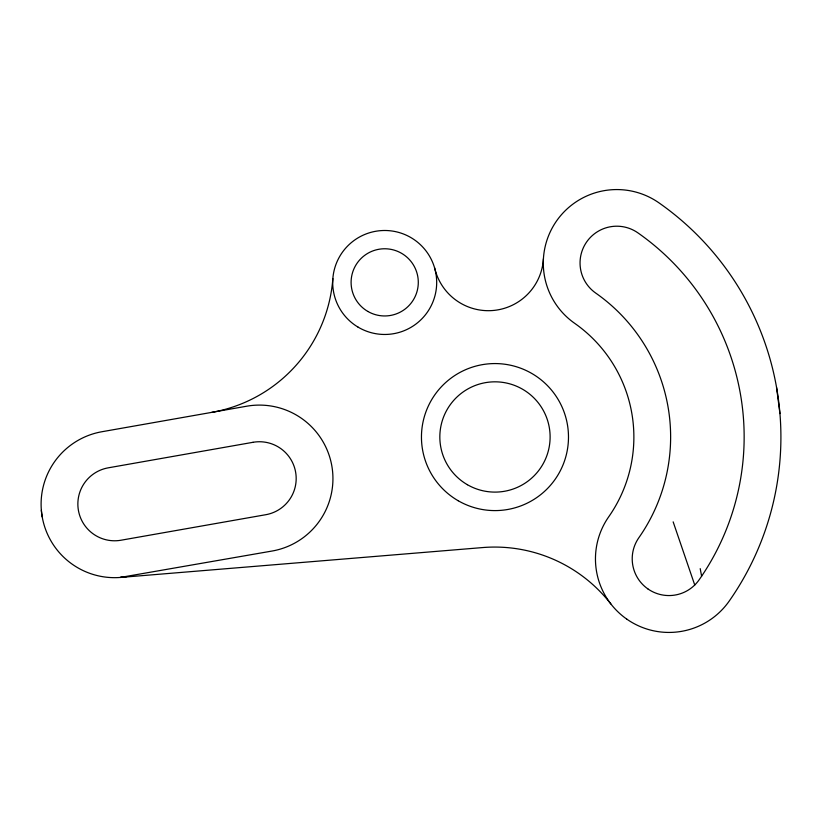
<?xml version="1.0" encoding="UTF-8"?>
<svg xmlns="http://www.w3.org/2000/svg" width="822" height="822" viewBox="0 0 822 822"><rect width="100%" height="100%" fill="white"/><g stroke="black" fill="none" stroke-linecap="round" stroke-linejoin="round"><path stroke-width="1.23" d="M126.937 576.623L120.618 577.424L482.617 547.565A147.035 147.035 0 0 1 610.88 603.975M120.392 577.434L120.587 577.424A73.518 73.518 0 0 1 41.706 513.565L41.347 510.195M120.248 577.455L272.185 551.017A73.518 73.518 0 0 0 331.821 465.848A73.518 73.518 0 0 0 246.651 406.212L101.846 431.745A73.518 73.518 0 0 0 41.706 513.565L42.22 516.915M673.156 521.857L694.744 585.017M434.54 267.725L435.002 269.4A55.136 55.136 0 0 0 543.414 258.766M700.21 568.629L701.608 576.201M776.554 387.429L779.934 413.579M332.859 278.586A147.035 147.035 0 0 1 211.768 412.367M253.032 442.298L108.237 467.831A36.754 36.754 0 0 0 78.419 510.411A36.754 36.754 0 0 0 120.998 540.229L265.804 514.706A36.754 36.754 0 0 0 295.622 472.116A36.754 36.754 0 0 0 253.032 442.298M358.012 327.094A51.981 51.981 0 0 0 436.677 283.282A51.981 51.981 0 0 0 359.399 237.065A51.981 51.981 0 0 0 358.012 327.094M458.214 500.752A73.518 73.518 0 0 0 568.485 437.078A73.518 73.518 0 0 0 458.214 373.414A73.518 73.518 0 0 0 458.214 500.752M626.806 619.141A73.518 73.518 0 0 0 729.196 601.088A285.933 285.933 0 0 0 658.977 202.859A73.518 73.518 0 0 0 556.586 220.913A73.518 73.518 0 0 0 574.64 323.303A138.897 138.897 0 0 1 608.753 516.75A73.518 73.518 0 0 0 626.806 619.141M647.89 588.912A36.754 36.754 0 0 0 699.08 579.89A249.169 249.169 0 0 0 637.893 232.852A36.754 36.754 0 0 0 586.692 241.884A36.754 36.754 0 0 0 595.724 293.074A175.651 175.651 0 0 1 638.858 537.722A36.754 36.754 0 0 0 647.89 588.912M467.399 484.713A55.136 55.136 0 0 0 550.113 436.965A55.136 55.136 0 0 0 467.399 389.217A55.136 55.136 0 0 0 467.399 484.713M367.896 311.466A33.61 33.61 0 0 0 418.295 282.367A33.61 33.61 0 0 0 367.896 253.258A33.61 33.61 0 0 0 367.896 311.466"/></g></svg>
